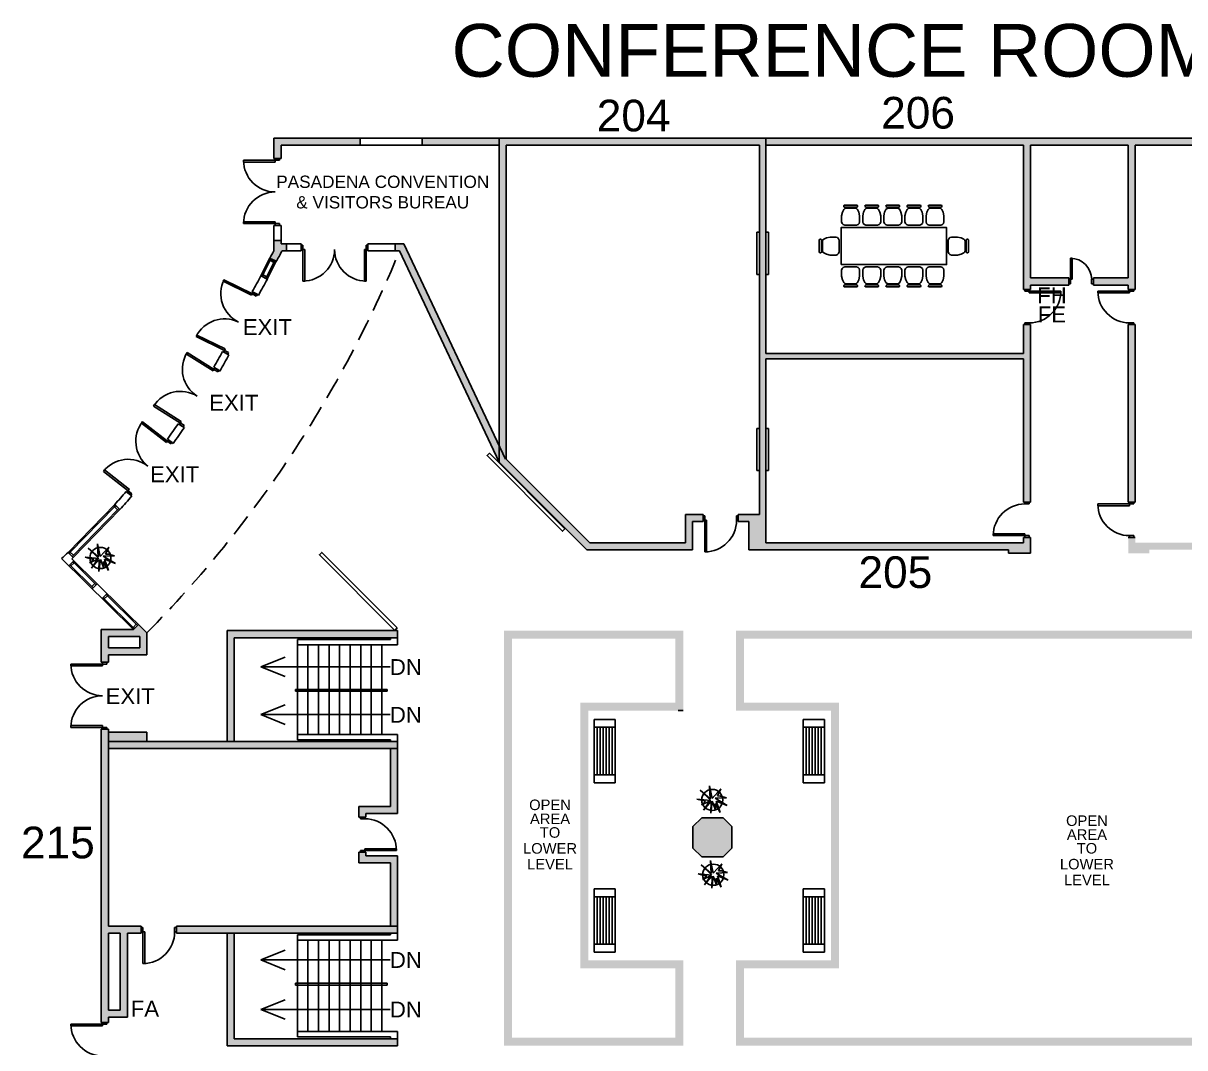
# Model space of a CAD drawing. Header units: inches. Extents: x 3140 to 6112, y 2443 to 6866.
# Drawn here: x 3246 to 4567, y 5701 to 6866 of the extents above; entities that cross this region are included whole.
import ezdxf
from ezdxf.enums import TextEntityAlignment as Align

# ---------------------------------------------------------------- set-up
doc = ezdxf.new("R2010")
doc.units = ezdxf.units.IN
doc.header["$LTSCALE"] = 100
doc.header["$MEASUREMENT"] = 0
doc.linetypes.add('HIDDEN', pattern=[0.375, 0.25, -0.125])
doc.layers.get('0').update_dxf_attribs({"linetype": 'CONTINUOUS'})
for name, color, linetype in [('bldg_ch2', 201, 'CONTINUOUS'), ('bldg_doors', 9, 'CONTINUOUS'), ('bldg_fire', 240, 'CONTINUOUS'), ('bldg_stairs', 9, 'CONTINUOUS'), ('bldg_text', 94, 'CONTINUOUS'), ('bldg_title', 94, 'CONTINUOUS'), ('bldg_wallint', 9, 'CONTINUOUS'), ('bldg_wallintsol', 9, 'CONTINUOUS')]:
    doc.layers.add(name, color=color, linetype=linetype)
doc.styles.add('bldgtx18', font='ARIAL.TTF', dxfattribs={"height": 18})
doc.styles.add('bldgtx36', font='ARIAL.TTF', dxfattribs={"height": 36})
doc.styles.add('showtx60', font='ARIAL.TTF', dxfattribs={"height": 60})

# ---------------------------------------------------------------- blocks, each defined once
blk = doc.blocks.new('lplant')
for p, q in [((-2.7, 15.9), (0.5, 1.4)), ((-1.7, 1.1), (-2.7, 15.9)), ((-16.8, 0.7), (-1.1, -0.9)), ((-6.9, -1.9), (-16.8, 0.7)), ((-13.2, 10.8), (-1.7, 1.1)), ((-1.1, -0.9), (-13.2, 10.8)), ((0.5, 1.4), (10.4, 12.2)), ((16.8, 2), (3.9, 1.6)), ((3.9, 1.6), (17.7, -6.5)), ((10.4, 12.2), (6.6, 4.2)), ((6.6, 4.2), (10, 4.1)), ((10, 4.1), (16.8, 2)), ((-2.3, -1.6), (-11.7, -5.9)), ((-11.7, -5.9), (-6.9, -1.9)), ((-9.3, -11.9), (-2.3, -1.6)), ((-0.6, -1.9), (-9.3, -11.9)), ((-1.1, -15.5), (-0.6, -1.9)), ((0.6, -1.9), (-1.1, -15.5)), ((4.4, -11.7), (0.6, -1.9)), ((4, -4.3), (4.4, -11.7)), ((9.7, -14.5), (4, -4.3)), ((5.2, -1.8), (9.7, -14.5)), ((17.7, -6.5), (5.2, -1.8))]:
    blk.add_line(p, q)
blk.add_circle((0.6, -0.3), 12)
blk = doc.blocks.new('bench')
for p, q in [((0, 0), (0, 23.992188)), ((0, 23.992188), (71.992188, 23.992188)), ((9, 0), (9, 23.992188)), ((62.992188, 20.617188), (9, 20.617188)), ((9, 17.179692), (62.992188, 17.179692)), ((62.992188, 13.742196), (9, 13.742196)), ((62.992188, 23.992188), (62.992188, 0)), ((71.992188, 23.992188), (71.992188, 0)), ((71.992188, 0), (0, 0)), ((9, 10.3125), (62.992188, 10.3125)), ((62.992188, 6.875004), (9, 6.875004)), ((9, 3.437508), (62.992188, 3.437508))]:
    blk.add_line(p, q)
blk = doc.blocks.new('chair1')
for p, q in [((-1.8, 19.7), (-2.4, 17.9)), ((-2.4, 17.9), (-2.4, 11.1)), ((-0.6, 20.9), (-1.8, 19.7)), ((1.2, 21.6), (-0.6, 20.9)), ((14.4, 21.6), (1.2, 21.6)), ((14.4, 21.6), (16.2, 20.9)), ((16.2, 20.9), (17.4, 19.7)), ((17.4, 19.7), (18, 17.9)), ((18, 17.9), (18, 11.1)), ((-2.4, 11.1), (-1.5, 6.9)), ((-1.5, 6.9), (0, 3.9)), ((0, 3.9), (1.2, 2.7)), ((0.2, 0.6), (0, 0)), ((0, 0), (0.2, -0.6)), ((0.6, 1), (0.2, 0.6)), ((1.2, 1.2), (0.6, 1)), ((1.2, 2.7), (2.4, 2.4)), ((14.4, 1.2), (1.2, 1.2)), ((13.2, 2.4), (2.4, 2.4)), ((14.4, 2.7), (13.2, 2.4)), ((15.6, 3.9), (14.4, 2.7)), ((14.4, 1.2), (15.1, 1)), ((15.1, 1), (15.5, 0.4)), ((15.5, 0.4), (15.5, -0.4)), ((17.1, 6.9), (15.6, 3.9)), ((18, 11.1), (17.1, 6.9)), ((0.2, -0.6), (0.6, -1)), ((0.6, -1), (1.2, -1.2)), ((1.2, -1.2), (14.4, -1.2)), ((15.1, -1), (14.4, -1.2)), ((15.5, -0.4), (15.1, -1))]:
    blk.add_line(p, q)

msp = doc.modelspace()

# ---------------------------------------------------------------- hatches: boundary and pattern name
at = {"layer": 'bldg_wallintsol'}
for points in [[(3628.8, 6735), (3530.6, 6735), (3530.6, 6711.8), (3538.8, 6711.8), (3538.8, 6727), (3628.8, 6727)], [(3786.9, 6735), (3699.3, 6735), (3699.3, 6727), (3786.9, 6727)], [(4391.4, 6523), (4383.4, 6523), (4383.4, 6490), (4090.4, 6490), (4090.4, 6727), (4090.4, 6735), (3786.9, 6735), (3786.9, 6366.6), (3886.6, 6267), (4006.9, 6267), (4006.9, 6299), (4018.9, 6299), (4018.9, 6307), (3998.9, 6307), (3998.9, 6275), (3889.9, 6275), (3794.9, 6370), (3794.9, 6727), (4082.9, 6727), (4082.9, 6490), (4082.9, 6307), (4058.9, 6307), (4058.9, 6299), (4070.9, 6299), (4070.9, 6267), (4366.4, 6267), (4366.4, 6263), (4391.4, 6263), (4391.4, 6281), (4383.4, 6281), (4383.4, 6275), (4090.4, 6275), (4090.4, 6484), (4383.4, 6484), (4383.4, 6321), (4391.4, 6321)], [(5112.4, 6735), (4090.4, 6735), (4090.4, 6727), (4383.4, 6727), (4383.4, 6563), (4391.4, 6563), (4391.4, 6568), (4434.8, 6568), (4434.8, 6576), (4391.4, 6576), (4391.4, 6727), (4502.4, 6727), (4502.4, 6576), (4462.8, 6576), (4462.8, 6568), (4502.4, 6568), (4502.4, 6563), (4510.4, 6563), (4510.4, 6727), (4803.4, 6727), (4803.4, 6322), (4811.4, 6322), (4811.4, 6727), (5104.4, 6727), (5112.4, 6727)], [(3545.2, 6615), (3538.8, 6615), (3538.8, 6618.8), (3530.6, 6618.8), (3530.6, 6606.7, -0.002524), (3526, 6598.7), (3527.3, 6597.9), (3533.2, 6595), (3532.9, 6594.4), (3533, 6594.3, 0.003857), (3540, 6606.7), (3545.2, 6606.7)], [(3678.5, 6615), (3668.7, 6615), (3668.7, 6606.7), (3673.6, 6606.7), (3786.9, 6366.6), (3786.9, 6385.4)], [(4510.4, 6523), (4502.4, 6523), (4502.4, 6321), (4510.4, 6321)], [(3671.4, 6175), (3477.4, 6175), (3477.4, 6049), (3485.4, 6049), (3485.4, 6167), (3663.4, 6167), (3671.4, 6167)], [(3386.3, 6059.6), (3342.4, 6059.6), (3342.4, 6049), (3386.3, 6049)], [(4051.6, 5952.2), (4041.6, 5962.1), (4017.3, 5962.1), (4007.3, 5952.1), (4007.3, 5927.8), (4017.3, 5917.8), (4041.6, 5917.8), (4051.6, 5927.8)], [(3671.4, 5919), (3635.4, 5919), (3635.4, 5923), (3627.4, 5923), (3627.4, 5911), (3663.4, 5911), (3663.4, 5839), (3671.4, 5839)], [(3671.4, 5839), (3477.4, 5839), (3419.8, 5839), (3419.8, 5831), (3663.4, 5831), (3671.4, 5831)], [(3671.4, 5711), (3663.4, 5711), (3485.4, 5711), (3485.4, 5831), (3477.4, 5831), (3477.4, 5703), (3671.4, 5703)]]:
    msp.add_hatch(color=256, dxfattribs=at).paths.add_polyline_path(points)
at = {"layer": 'bldg_wallintsol', "linetype": 'Continuous'}
msp.add_hatch(color=256, dxfattribs=at).paths.add_polyline_path([(4526.4, 6267), (5086.4, 6267), (5086.4, 6263), (5112.4, 6263), (5112.4, 6277), (5104.4, 6277), (5104.4, 6275), (4811.4, 6275), (4811.4, 6282), (4803.4, 6282), (4803.4, 6275), (4510.4, 6275), (4510.4, 6281), (4502.4, 6281), (4502.4, 6263), (4526.4, 6263)])
at = {"layer": 'bldg_wallintsol'}
h = msp.add_hatch(color=256, dxfattribs=at)
h.paths.add_polyline_path([(3386.3, 6172.4), (3376.7, 6181.9), (3371.1, 6176.2), (3334.4, 6176.2), (3334.4, 6139), (3342.4, 6139), (3342.4, 6147.4), (3386.3, 6147.4)])
h.paths.add_polyline_path([(3378.3, 6155.4), (3342.4, 6155.4), (3342.4, 6168.2), (3378.3, 6168.2)], flags=16)
at = {"layer": 'bldg_wallintsol', "linetype": 'Continuous'}
h = msp.add_hatch(color=256, dxfattribs=at)
h.paths.add_polyline_path([(3801.4, 6166), (3801.4, 5712), (3987.4, 5712), (3987.4, 5791), (3879.4, 5791), (3879.4, 6093), (3987.4, 6093), (3987.4, 6166)], flags=16)
h.paths.add_polyline_path([(3888.4, 5800), (3888.4, 6084), (3996.4, 6084), (3996.4, 6175), (3792.4, 6175), (3792.4, 5703), (3996.4, 5703), (3996.4, 5800)])
h = msp.add_hatch(color=256, dxfattribs=at)
h.paths.add_polyline_path([(4719.4, 5791), (4719.4, 6093), (4829.4, 6093), (4829.4, 6166), (4065.4, 6166), (4065.4, 6093), (4173.4, 6093), (4173.4, 5791), (4065.4, 5791), (4065.4, 5712), (4829.4, 5712), (4829.4, 5791)], flags=16)
h.paths.add_polyline_path([(4164.4, 6084), (4164.4, 5800), (4056.4, 5800), (4056.4, 5703), (4838.4, 5703), (4838.4, 5800), (4728.4, 5800), (4728.4, 6084), (4838.4, 6084), (4838.4, 6175), (4056.4, 6175), (4056.4, 6084)])
at = {"layer": 'bldg_wallintsol'}
h = msp.add_hatch(color=256, dxfattribs=at)
h.paths.add_polyline_path([(3342.4, 6063), (3334.4, 6063), (3334.4, 5823.7), (3334.4, 5729.5), (3342.4, 5729.5), (3342.4, 5735.5), (3364, 5735.5), (3364, 5831), (3379.8, 5831), (3379.8, 5839), (3342.4, 5839)])
h.paths.add_polyline_path([(3342.4, 5831), (3356, 5831), (3356, 5743.5), (3342.4, 5743.5), (3342.4, 5827)], flags=17)
h = msp.add_hatch(color=256, dxfattribs=at)
h.paths.add_polyline_path([(3671.4, 6049), (3663.4, 6049), (3485.4, 6049), (3342.4, 6049), (3342.4, 6041), (3671.4, 6041)])
h.paths.add_polyline_path([(3671.4, 6041), (3663.4, 6041), (3663.4, 5975), (3627.4, 5975), (3627.4, 5963), (3635.4, 5963), (3635.4, 5967), (3671.4, 5967)])

# ---------------------------------------------------------------- linework, layer by layer
at = {"layer": 'bldg_ch2', "linetype": 'HIDDEN'}
msp.add_arc((2426.4, 7119.6), 1348.5, 315.3824, 337.6376, dxfattribs=at)
at = {"layer": 'bldg_doors'}
for p, q in [((3537.2, 6711.8), (3532.2, 6711.8)), ((3532.2, 6711.8), (3532.2, 6709.8)), ((3537.2, 6709.8), (3537.2, 6711.8)), ((3496.2, 6707.8), (3496.2, 6709.8)), ((3496.2, 6709.8), (3532.2, 6709.8)), ((3532.2, 6707.8), (3496.2, 6707.8)), ((3532.2, 6709.8), (3537.2, 6709.8)), ((3532.2, 6709.8), (3532.2, 6707.8)), ((3532.2, 6639.8), (3496.2, 6639.8)), ((3496.2, 6639.8), (3496.2, 6637.8)), ((3496.2, 6637.8), (3532.2, 6637.8)), ((3532.2, 6637.8), (3532.2, 6639.8)), ((3532.2, 6635.8), (3532.2, 6637.8)), ((3532.2, 6637.8), (3537.2, 6637.8)), ((3537.2, 6635.8), (3532.2, 6635.8)), ((3537.2, 6637.8), (3537.2, 6635.8)), ((3563.7, 6613.4), (3561.7, 6613.4)), ((3561.7, 6613.4), (3561.7, 6608.4)), ((3561.7, 6608.4), (3563.7, 6608.4)), ((3563.7, 6608.4), (3563.7, 6613.4)), ((3563.7, 6608.4), (3565.7, 6608.4)), ((3563.7, 6572.4), (3563.7, 6608.4)), ((3565.7, 6608.4), (3565.7, 6572.4)), ((3635.7, 6608.4), (3633.7, 6608.4)), ((3633.7, 6608.4), (3633.7, 6572.4)), ((3635.7, 6613.4), (3637.7, 6613.4)), ((3635.7, 6608.4), (3635.7, 6613.4)), ((3637.7, 6608.4), (3635.7, 6608.4)), ((3635.7, 6572.4), (3635.7, 6608.4)), ((3637.7, 6613.4), (3637.7, 6608.4)), ((3668.7, 6615), (3668.7, 6606.7)), ((3526.3, 6596.1), (3525.5, 6594.3)), ((3527.2, 6597.9), (3526.3, 6596.1)), ((3527.4, 6597.8), (3526.3, 6596.1)), ((3526.3, 6596.1), (3530.8, 6593.9)), ((3526.3, 6596.1), (3530.6, 6593.5)), ((3531.7, 6595.7), (3527.2, 6597.9)), ((3531.6, 6595.2), (3527.4, 6597.8)), ((3530.6, 6593.5), (3531.6, 6595.2)), ((3530.8, 6593.9), (3531.7, 6595.7)), ((4438.8, 6598.5), (4436.8, 6598.5)), ((4436.8, 6598.5), (4436.8, 6574.5)), ((4438.8, 6574.5), (4438.8, 6598.5)), ((3518.2, 6579.5), (3519.1, 6581.3)), ((3473.1, 6572.2), (3473.9, 6574)), ((3505.4, 6556.3), (3473.1, 6572.2)), ((3473.9, 6574), (3506.3, 6558.1)), ((3517.3, 6577.7), (3518.2, 6579.5)), ((3521.8, 6575.5), (3517.3, 6577.7)), ((3518.2, 6579.5), (3522.7, 6577.3)), ((3522.7, 6577.3), (3521.8, 6575.5)), ((3565.7, 6572.4), (3563.7, 6572.4)), ((3633.7, 6572.4), (3635.7, 6572.4)), ((4434.8, 6569.5), (4434.8, 6574.5)), ((4434.8, 6574.5), (4436.8, 6574.5)), ((4436.8, 6569.5), (4434.8, 6569.5)), ((4436.8, 6574.5), (4436.8, 6569.5)), ((4436.8, 6574.5), (4438.8, 6574.5)), ((4462.8, 6574.5), (4460.8, 6574.5)), ((4460.8, 6574.5), (4460.8, 6569.5)), ((4460.8, 6569.5), (4462.8, 6569.5)), ((4462.8, 6569.5), (4462.8, 6574.5)), ((3506.3, 6558.1), (3505.4, 6556.3)), ((3507.1, 6559.9), (3506.3, 6558.1)), ((3507.3, 6559.8), (3506.3, 6558.1)), ((3506.3, 6558.1), (3510.8, 6555.9)), ((3506.3, 6558.1), (3510.5, 6555.4)), ((3511.6, 6557.7), (3507.1, 6559.9)), ((3511.6, 6557.1), (3507.3, 6559.8)), ((3510.5, 6555.4), (3511.6, 6557.1)), ((3510.8, 6555.9), (3511.6, 6557.7)), ((4384.9, 6561), (4384.9, 6563)), ((4384.9, 6563), (4389.9, 6563)), ((4389.9, 6561), (4384.9, 6561)), ((4389.9, 6563), (4389.9, 6561)), ((4389.9, 6561), (4389.9, 6559)), ((4425.9, 6561), (4389.9, 6561)), ((4389.9, 6559), (4425.9, 6559)), ((4425.9, 6559), (4425.9, 6561)), ((4467.9, 6559), (4467.9, 6561)), ((4467.9, 6561), (4503.9, 6561)), ((4503.9, 6559), (4467.9, 6559)), ((4508.9, 6563), (4503.9, 6563)), ((4503.9, 6563), (4503.9, 6561)), ((4503.9, 6561), (4508.9, 6561)), ((4503.9, 6561), (4503.9, 6559)), ((4508.9, 6561), (4508.9, 6563)), ((4384.9, 6525), (4384.9, 6523)), ((4389.9, 6525), (4384.9, 6525)), ((4384.9, 6523), (4389.9, 6523)), ((4389.9, 6523), (4389.9, 6525)), ((4503.9, 6523), (4503.9, 6525)), ((4503.9, 6525), (4508.9, 6525)), ((4508.9, 6523), (4503.9, 6523)), ((4508.9, 6525), (4508.9, 6523)), ((3443.1, 6511.1), (3442.2, 6509.3)), ((3442.2, 6509.3), (3474.5, 6493.5)), ((3475.4, 6495.3), (3443.1, 6511.1)), ((3431.1, 6489.5), (3432.1, 6491.2)), ((3461.6, 6470.4), (3431.1, 6489.5)), ((3432.1, 6491.2), (3462.6, 6472.1)), ((3473.7, 6491.7), (3474.5, 6493.5)), ((3478.2, 6489.5), (3473.7, 6491.7)), ((3474.5, 6493.5), (3475.4, 6495.3)), ((3474.5, 6493.5), (3479, 6491.3)), ((3479, 6491.3), (3478.2, 6489.5)), ((3462.6, 6472.1), (3461.6, 6470.4)), ((3463.7, 6473.8), (3462.6, 6472.1)), ((3462.6, 6472.1), (3466.8, 6469.4)), ((3467.9, 6471.1), (3463.7, 6473.8)), ((3466.8, 6469.4), (3467.9, 6471.1)), ((3394.9, 6432), (3393.8, 6430.3)), ((3393.8, 6430.3), (3424.3, 6411.1)), ((3425.4, 6412.8), (3394.9, 6432)), ((3380.1, 6411.1), (3381.4, 6412.6)), ((3408.4, 6388.8), (3380.1, 6411.1)), ((3381.4, 6412.6), (3409.6, 6390.4)), ((3423.2, 6409.4), (3424.3, 6411.1)), ((3427.5, 6406.8), (3423.2, 6409.4)), ((3424.3, 6411.1), (3425.4, 6412.8)), ((3424.3, 6411.1), (3428.5, 6408.5)), ((3428.5, 6408.5), (3427.5, 6406.8)), ((3409.6, 6390.4), (3408.4, 6388.8)), ((3410.9, 6391.9), (3409.6, 6390.4)), ((3409.6, 6390.4), (3413.6, 6387.3)), ((3414.8, 6388.8), (3410.9, 6391.9)), ((3413.6, 6387.3), (3414.8, 6388.8)), ((3338, 6357.7), (3336.8, 6356.1)), ((3336.8, 6356.1), (3365.1, 6333.8)), ((3366.3, 6335.4), (3338, 6357.7)), ((3363.8, 6332.2), (3365.1, 6333.8)), ((3367.8, 6329.1), (3363.8, 6332.2)), ((3365.1, 6333.8), (3366.3, 6335.4)), ((3365.1, 6333.8), (3369, 6330.7)), ((3369, 6330.7), (3367.8, 6329.1)), ((3349.3, 6315.9), (3347.9, 6314.4)), ((3350.7, 6317.3), (3349.3, 6315.9)), ((3349.3, 6315.9), (3352.9, 6312.4)), ((3354.3, 6313.8), (3350.7, 6317.3)), ((4389.9, 6321), (4384.9, 6321)), ((4384.9, 6321), (4384.9, 6319)), ((4384.9, 6319), (4389.9, 6319)), ((4389.9, 6319), (4389.9, 6321)), ((4467.9, 6317), (4467.9, 6319)), ((4467.9, 6319), (4503.9, 6319)), ((4503.9, 6317), (4467.9, 6317)), ((4508.9, 6321), (4503.9, 6321)), ((4503.9, 6321), (4503.9, 6319)), ((4503.9, 6319), (4508.9, 6319)), ((4503.9, 6319), (4503.9, 6317)), ((4508.9, 6319), (4508.9, 6321)), ((3352.9, 6312.4), (3354.3, 6313.8)), ((4020.9, 6305.5), (4018.9, 6305.5)), ((4018.9, 6305.5), (4018.9, 6300.5)), ((4020.9, 6300.5), (4020.9, 6305.5)), ((4056.9, 6305.5), (4058.9, 6305.5)), ((4056.9, 6300.5), (4056.9, 6305.5)), ((4058.9, 6305.5), (4058.9, 6300.5)), ((4018.9, 6300.5), (4020.9, 6300.5)), ((4020.9, 6300.5), (4022.9, 6300.5)), ((4020.9, 6264.5), (4020.9, 6300.5)), ((4022.9, 6300.5), (4022.9, 6264.5)), ((4058.9, 6300.5), (4056.9, 6300.5)), ((4384.9, 6285), (4348.9, 6285)), ((4348.9, 6285), (4348.9, 6283)), ((4348.9, 6283), (4384.9, 6283)), ((4384.9, 6283), (4384.9, 6285)), ((4384.9, 6281), (4384.9, 6283)), ((4384.9, 6283), (4389.9, 6283)), ((4389.9, 6281), (4384.9, 6281)), ((4389.9, 6283), (4389.9, 6281)), ((4503.9, 6281), (4503.9, 6283)), ((4503.9, 6283), (4508.9, 6283)), ((4508.9, 6281), (4503.9, 6281)), ((4508.9, 6283), (4508.9, 6281)), ((3297.7, 6262.8), (3299.1, 6264.3)), ((3301.3, 6259.3), (3297.7, 6262.8)), ((3299.1, 6264.3), (3300.5, 6265.7)), ((3299.1, 6264.3), (3302.7, 6260.8)), ((4022.9, 6264.5), (4020.9, 6264.5)), ((3302.7, 6260.8), (3301.3, 6259.3)), ((3299.8, 6135), (3299.8, 6137)), ((3299.8, 6137), (3335.8, 6137)), ((3335.8, 6135), (3299.8, 6135)), ((3340.8, 6139), (3335.8, 6139)), ((3335.8, 6139), (3335.8, 6137)), ((3335.8, 6137), (3340.8, 6137)), ((3335.8, 6137), (3335.8, 6135)), ((3340.8, 6137), (3340.8, 6139)), ((3335.8, 6067), (3299.8, 6067)), ((3299.8, 6067), (3299.8, 6065)), ((3299.8, 6065), (3335.8, 6065)), ((3335.8, 6065), (3335.8, 6067)), ((3335.8, 6063), (3335.8, 6065)), ((3335.8, 6065), (3340.8, 6065)), ((3340.8, 6065), (3340.8, 6063)), ((3340.8, 6063), (3335.8, 6063)), ((3629.1, 5961), (3629.1, 5963)), ((3629.1, 5963), (3634.1, 5963)), ((3634.1, 5961), (3629.1, 5961)), ((3634.1, 5963), (3634.1, 5961)), ((3629.1, 5925), (3629.1, 5923)), ((3634.1, 5925), (3629.1, 5925)), ((3629.1, 5923), (3634.1, 5923)), ((3634.1, 5925), (3634.1, 5927)), ((3634.1, 5927), (3670.1, 5927)), ((3634.1, 5923), (3634.1, 5925)), ((3670.1, 5925), (3634.1, 5925)), ((3670.1, 5927), (3670.1, 5925)), ((3381.8, 5837.5), (3379.8, 5837.5)), ((3379.8, 5837.5), (3379.8, 5832.5)), ((3379.8, 5832.5), (3381.8, 5832.5)), ((3381.8, 5832.5), (3381.8, 5837.5)), ((3381.8, 5832.5), (3383.8, 5832.5)), ((3381.8, 5796.5), (3381.8, 5832.5)), ((3383.8, 5832.5), (3383.8, 5796.5)), ((3417.8, 5837.5), (3419.8, 5837.5)), ((3417.8, 5832.5), (3417.8, 5837.5)), ((3419.8, 5832.5), (3417.8, 5832.5)), ((3419.8, 5837.5), (3419.8, 5832.5)), ((3383.8, 5796.5), (3381.8, 5796.5)), ((3299.8, 5725.5), (3299.8, 5727.5)), ((3299.8, 5727.5), (3335.8, 5727.5)), ((3335.8, 5725.5), (3299.8, 5725.5)), ((3340.8, 5729.5), (3335.8, 5729.5)), ((3335.8, 5729.5), (3335.8, 5727.5)), ((3335.8, 5727.5), (3340.8, 5727.5)), ((3335.8, 5727.5), (3335.8, 5725.5)), ((3340.8, 5727.5), (3340.8, 5729.5))]:
    msp.add_line(p, q, dxfattribs=at)
for centre, radius, start, end in [((3532.2, 6709.8), 36, 180, 270), ((3563.7, 6608.4), 36, 270, 0), ((4436.4, 6574), 24.5, 1.0469, 88.9531), ((3506.3, 6558.1), 36, 153.8641, 243.8641), ((4389.9, 6561), 36, 270, 0), ((4503.9, 6561), 36, 180, 270), ((3462.6, 6472.1), 36, 147.8395, 237.8395), ((3409.6, 6390.4), 36, 141.7582, 231.7582), ((4384.9, 6283), 36, 90, 180), ((4503.9, 6319), 36, 180, 270), ((4020.9, 6300.5), 36, 270, 0), ((3335.8, 6137), 36, 180, 270), ((3634.1, 5925), 36, 0, 90), ((3381.8, 5832.5), 36, 270, 0), ((3335.8, 5727.5), 36, 180, 270)]:
    msp.add_arc(centre, radius, start, end, dxfattribs=at)
at = {"layer": 'bldg_doors', "extrusion": (0, 0, -1)}
for centre, start, end in [((-3532.2, 6637.8), 0, 90), ((-3635.7, 6608.4), 270, 0), ((-3474.5, 6493.5), 26.1359, 116.1359), ((-3424.3, 6411.1), 32.1605, 122.1605), ((-3365.1, 6333.8), 38.2418, 128.2418), ((-3335.8, 6065), 0, 90)]:
    msp.add_arc(centre, 36, start, end, dxfattribs=at)
at = {"layer": 'bldg_stairs'}
for p, q in [((4079.9, 6580), (4079.9, 6628)), ((4079.9, 6628), (4082.9, 6628)), ((4093.4, 6628), (4090.4, 6628)), ((4093.4, 6580), (4093.4, 6628)), ((4082.9, 6580), (4079.9, 6580)), ((4090.4, 6580), (4093.4, 6580)), ((4079.9, 6357), (4079.9, 6405)), ((4079.9, 6405), (4082.9, 6405)), ((4093.4, 6405), (4090.4, 6405)), ((4093.4, 6357), (4093.4, 6405)), ((4082.9, 6357), (4079.9, 6357)), ((4090.4, 6357), (4093.4, 6357)), ((3557.4, 6159), (3557.4, 6106)), ((3569.4, 6159), (3569.4, 6106)), ((3581.4, 6159), (3581.4, 6106)), ((3593.4, 6159), (3593.4, 6106)), ((3605.4, 6159), (3605.4, 6106)), ((3617.4, 6159), (3617.4, 6106)), ((3629.4, 6159), (3629.4, 6106)), ((3641.4, 6159), (3641.4, 6106)), ((3653.4, 6159), (3653.4, 6106)), ((3516, 6133.8), (3543.7, 6144.8)), ((3554.8, 6133.8), (3516, 6133.8)), ((3516, 6133.8), (3543.7, 6122.7)), ((3554.8, 6133.8), (3662.8, 6133.8)), ((3557.4, 6106), (3557.4, 6057)), ((3569.4, 6106), (3569.4, 6057)), ((3581.4, 6106), (3581.4, 6057)), ((3593.4, 6106), (3593.4, 6057)), ((3605.4, 6106), (3605.4, 6057)), ((3617.4, 6106), (3617.4, 6057)), ((3629.4, 6106), (3629.4, 6057)), ((3641.4, 6106), (3641.4, 6057)), ((3653.4, 6106), (3653.4, 6057)), ((3516, 6079.5), (3543.7, 6090.5)), ((3554.8, 6079.5), (3516, 6079.5)), ((3516, 6079.5), (3543.7, 6068.4)), ((3554.8, 6079.5), (3662.8, 6079.5)), ((3557.4, 5774), (3557.4, 5823)), ((3569.4, 5774), (3569.4, 5823)), ((3581.4, 5774), (3581.4, 5823)), ((3593.4, 5774), (3593.4, 5823)), ((3605.4, 5774), (3605.4, 5823)), ((3617.4, 5774), (3617.4, 5823)), ((3629.4, 5774), (3629.4, 5823)), ((3641.4, 5774), (3641.4, 5823)), ((3653.4, 5774), (3653.4, 5823)), ((3516, 5800.5), (3543.7, 5811.5)), ((3554.8, 5800.5), (3516, 5800.5)), ((3516, 5800.5), (3543.7, 5789.4)), ((3554.8, 5800.5), (3662.8, 5800.5)), ((3557.4, 5719), (3557.4, 5774)), ((3569.4, 5719), (3569.4, 5774)), ((3581.4, 5719), (3581.4, 5774)), ((3593.4, 5719), (3593.4, 5774)), ((3605.4, 5719), (3605.4, 5774)), ((3617.4, 5719), (3617.4, 5774)), ((3629.4, 5719), (3629.4, 5774)), ((3641.4, 5719), (3641.4, 5774)), ((3653.4, 5719), (3653.4, 5774)), ((3516, 5744.2), (3543.7, 5755.3)), ((3554.8, 5744.2), (3516, 5744.2)), ((3516, 5744.2), (3543.7, 5733.1)), ((3554.8, 5744.2), (3662.8, 5744.2))]:
    msp.add_line(p, q, dxfattribs=at)
at = {"layer": 'bldg_text'}
msp.add_lwpolyline([(4175.8, 6591.3), (4295.8, 6591.3), (4295.8, 6633.3), (4175.8, 6633.3)], close=True, dxfattribs=at)
at = {"layer": 'bldg_wallint'}
for p, q in [((3530.6, 6711.8), (3530.6, 6735)), ((3538.8, 6711.8), (3538.8, 6727)), ((3628.8, 6727), (3628.8, 6735)), ((3699.3, 6727), (3699.3, 6735)), ((3538.8, 6711.8), (3530.6, 6711.8)), ((3530.6, 6635.8), (3538.8, 6635.8)), ((3530.6, 6635.8), (3530.6, 6606.7)), ((3538.8, 6635.8), (3538.8, 6615)), ((3530.6, 6618.8), (3538.8, 6618.8)), ((3561.7, 6606.7), (3540, 6606.7)), ((3545.2, 6615), (3545.2, 6606.7)), ((3561.7, 6615), (3561.7, 6606.7)), ((3637.7, 6606.7), (3637.7, 6615)), ((3786.9, 6366.6), (3673.6, 6606.7)), ((3794.2, 6370.1), (3678.5, 6615)), ((3525.9, 6598.7), (3515.9, 6578.4)), ((3527.2, 6597.9), (3518.2, 6579.5)), ((3522.7, 6577.3), (3531.7, 6595.7)), ((3523.2, 6574.8), (3533.2, 6595)), ((3533.2, 6595), (3525.8, 6598.6)), ((3533, 6594.3), (3526, 6598.7)), ((3515.9, 6578.4), (3523.2, 6574.8)), ((4434.8, 6576), (4434.8, 6568)), ((4462.8, 6576), (4462.8, 6568)), ((3513.1, 6557), (3505.7, 6560.6)), ((3512.9, 6556.3), (3506, 6560.7)), ((4391.4, 6563), (4383.4, 6563)), ((4502.4, 6563), (4510.4, 6563)), ((4391.4, 6523), (4383.4, 6523)), ((4502.4, 6523), (4510.4, 6523)), ((3472.2, 6492.4), (3479.6, 6488.8)), ((3469.3, 6470.2), (3462.3, 6474.6)), ((3421.9, 6410.3), (3428.8, 6405.9)), ((3416.1, 6387.8), (3409.6, 6392.9)), ((3794.9, 6370), (3889.9, 6275)), ((3786.9, 6366.6), (3886.6, 6267)), ((3362.6, 6333.2), (3369, 6328.2)), ((3296.6, 6263.9), (3349.6, 6318.4)), ((3349.3, 6315.9), (3299.1, 6264.3)), ((3355.5, 6312.7), (3349.6, 6318.4)), ((4383.4, 6321), (4391.4, 6321)), ((4502.4, 6321), (4510.4, 6321)), ((3355.5, 6312.7), (3302.5, 6258.2)), ((3302.7, 6260.8), (3352.9, 6312.4)), ((4018.9, 6307), (3998.9, 6307)), ((3998.9, 6275), (3998.9, 6307)), ((4018.9, 6299), (4018.9, 6307)), ((4058.9, 6299), (4058.9, 6307)), ((4058.9, 6307), (4082.9, 6307)), ((4006.9, 6267), (4006.9, 6299)), ((4006.9, 6299), (4018.9, 6299)), ((4058.9, 6299), (4070.9, 6299)), ((4070.9, 6299), (4070.9, 6267)), ((4383.4, 6281), (4391.4, 6281)), ((4502.4, 6281), (4510.4, 6281)), ((3296.6, 6263.9), (3302.5, 6258.2)), ((4006.9, 6267), (3886.6, 6267)), ((3998.9, 6275), (3889.9, 6275)), ((3289.2, 6257), (3371.1, 6176.2)), ((3303.1, 6254.5), (3297.5, 6248.8)), ((3297.5, 6248.8), (3298.9, 6250.2)), ((3298.5, 6249.9), (3299.9, 6248.5)), ((3299.9, 6248.5), (3303.5, 6252)), ((3300.9, 6256.7), (3386.3, 6172.4)), ((3303.5, 6252), (3302, 6253.4)), ((3303.5, 6252), (3327.2, 6228.6)), ((3323.7, 6225), (3299.9, 6248.5)), ((3323.7, 6225), (3327.2, 6228.6)), ((3325.1, 6223.6), (3323.7, 6225)), ((3329.7, 6228.2), (3324.1, 6222.6)), ((3327.2, 6228.6), (3328.6, 6227.2)), ((3340.9, 6217.2), (3335.3, 6211.5)), ((3336.4, 6212.6), (3337.8, 6211.1)), ((3337.8, 6211.1), (3341.3, 6214.7)), ((3337.8, 6211.1), (3370.7, 6178.7)), ((3341.3, 6214.7), (3339.9, 6216.1)), ((3374.2, 6182.2), (3341.3, 6214.7)), ((3371.1, 6176.2), (3334.4, 6176.2)), ((3370.7, 6178.7), (3374.2, 6182.2)), ((3372.1, 6177.3), (3370.7, 6178.7)), ((3376.7, 6181.9), (3371.1, 6176.2)), ((3374.2, 6182.2), (3375.6, 6180.8)), ((3386.3, 6147.4), (3386.3, 6172.4)), ((3378.3, 6168.2), (3342.4, 6168.2)), ((3378.3, 6155.4), (3378.3, 6168.2)), ((3557.4, 6165), (3557.4, 6159)), ((3342.4, 6155.4), (3378.3, 6155.4)), ((3342.4, 6147.4), (3386.3, 6147.4)), ((3342.4, 6139), (3334.4, 6139)), ((3555.4, 6108), (3555.4, 6106)), ((3659.4, 6108), (3659.4, 6106)), ((3996.4, 6084), (3990.4, 6084)), ((3334.4, 6063), (3342.4, 6063)), ((3342.4, 6059.6), (3386.3, 6059.6)), ((3557.4, 6057), (3557.4, 6051)), ((3485.4, 6049), (3342.4, 6049)), ((3342.4, 6041), (3671.4, 6041)), ((3663.4, 6049), (3485.4, 6049)), ((3663.4, 6051), (3557.4, 6051)), ((3663.4, 6051), (3663.4, 6049)), ((3663.4, 6049), (3671.4, 6049)), ((3663.4, 6041), (3663.4, 5975)), ((3671.4, 6041), (3671.4, 5967)), ((3627.4, 5975), (3663.4, 5975)), ((3627.4, 5963), (3627.4, 5975)), ((3627.4, 5963), (3635.4, 5963)), ((3635.4, 5963), (3635.4, 5967)), ((3635.4, 5967), (3671.4, 5967)), ((4017.3, 5962.1), (4007.3, 5952.1)), ((4041.6, 5962.1), (4017.3, 5962.1)), ((4051.6, 5952.2), (4041.6, 5962.1)), ((4007.3, 5952.1), (4007.3, 5927.8)), ((4051.6, 5927.8), (4051.6, 5952.2)), ((3627.4, 5923), (3635.4, 5923)), ((3627.4, 5923), (3627.4, 5911)), ((3635.4, 5923), (3635.4, 5919)), ((4007.3, 5927.8), (4017.3, 5917.8)), ((4041.6, 5917.8), (4051.6, 5927.8)), ((3627.4, 5911), (3663.4, 5911)), ((3635.4, 5919), (3671.4, 5919)), ((3663.4, 5911), (3663.4, 5839)), ((3671.4, 5919), (3671.4, 5839)), ((4017.3, 5917.8), (4041.6, 5917.8)), ((3379.8, 5839), (3342.4, 5839)), ((3356, 5831), (3342.4, 5831)), ((3356, 5743.5), (3356, 5831)), ((3364, 5735.5), (3364, 5831)), ((3379.8, 5831), (3364, 5831)), ((3379.8, 5831), (3379.8, 5839)), ((3671.4, 5839), (3419.8, 5839)), ((3419.8, 5831), (3419.8, 5839)), ((3419.8, 5831), (3477.4, 5831)), ((3663.4, 5831), (3419.8, 5831)), ((3663.4, 5829), (3557.4, 5829)), ((3557.4, 5823), (3557.4, 5829)), ((3663.4, 5829), (3663.4, 5831)), ((3663.4, 5831), (3671.4, 5831)), ((3555.4, 5772), (3555.4, 5774)), ((3659.4, 5772), (3659.4, 5774)), ((3342.4, 5743.5), (3356, 5743.5)), ((3342.4, 5729.5), (3342.4, 5735.5)), ((3342.4, 5735.5), (3364, 5735.5)), ((3342.4, 5729.5), (3334.4, 5729.5)), ((3557.4, 5713), (3557.4, 5719))]:
    msp.add_line(p, q, dxfattribs=at)
at = {"layer": 'bldg_wallint', "linetype": 'Continuous'}
for p, q in [((5558.4, 6735), (3786.9, 6735)), ((3786.9, 6366.6), (3786.9, 6735)), ((4082.9, 6727), (3794.9, 6727)), ((3794.9, 6370), (3794.9, 6727)), ((4082.9, 6490), (4082.9, 6727)), ((4090.4, 6727), (4090.4, 6490)), ((4383.4, 6727), (4090.4, 6727)), ((4383.4, 6727), (4383.4, 6563)), ((4391.4, 6576), (4391.4, 6727)), ((4391.4, 6727), (4502.4, 6727)), ((4502.4, 6576), (4502.4, 6727)), ((4510.4, 6727), (4510.4, 6563)), ((4803.4, 6727), (4510.4, 6727)), ((4434.8, 6576), (4391.4, 6576)), ((4391.4, 6563), (4391.4, 6568)), ((4434.8, 6568), (4391.4, 6568)), ((4434.8, 6568), (4434.8, 6576)), ((4434.8, 6568), (4434.8, 6576)), ((4434.8, 6568), (4434.8, 6576)), ((4462.8, 6576), (4502.4, 6576)), ((4462.8, 6568), (4462.8, 6576)), ((4462.8, 6576), (4462.8, 6568)), ((4462.8, 6576), (4462.8, 6568)), ((4462.8, 6568), (4502.4, 6568)), ((4502.4, 6563), (4502.4, 6568)), ((4383.4, 6563), (4391.4, 6563)), ((4383.4, 6563), (4391.4, 6563)), ((4510.4, 6563), (4502.4, 6563)), ((4391.4, 6523), (4383.4, 6523)), ((4383.4, 6523), (4383.4, 6490)), ((4391.4, 6523), (4383.4, 6523)), ((4391.4, 6321), (4391.4, 6523)), ((4502.4, 6523), (4510.4, 6523)), ((4502.4, 6321), (4502.4, 6523)), ((4510.4, 6523), (4510.4, 6321)), ((4082.9, 6307), (4082.9, 6490)), ((4383.4, 6490), (4090.4, 6490)), ((4090.4, 6484), (4090.4, 6275)), ((4383.4, 6484), (4090.4, 6484)), ((4383.4, 6484), (4383.4, 6321)), ((4383.4, 6321), (4391.4, 6321)), ((4510.4, 6321), (4502.4, 6321)), ((4383.4, 6281), (4391.4, 6281)), ((4383.4, 6275), (4383.4, 6281)), ((4391.4, 6263), (4391.4, 6281)), ((4366.4, 6267), (4070.9, 6267)), ((4383.4, 6275), (4090.4, 6275)), ((4366.4, 6263), (4366.4, 6267)), ((4366.4, 6263), (4391.4, 6263)), ((3334.4, 6139), (3334.4, 6176.2)), ((3477.4, 6175), (3477.4, 6049)), ((3477.4, 6175), (3671.4, 6175)), ((3671.4, 6175), (3671.4, 6159)), ((3342.4, 6155.4), (3342.4, 6168.2)), ((3485.4, 6167), (3485.4, 6049)), ((3485.4, 6167), (3663.4, 6167)), ((3557.4, 6165), (3663.4, 6165)), ((3557.4, 6159), (3671.4, 6159)), ((3663.4, 6167), (3663.4, 6165)), ((3342.4, 6139), (3342.4, 6147.4)), ((3555.4, 6108), (3659.4, 6108)), ((3555.4, 6106), (3659.4, 6106)), ((3334.4, 5823.7), (3334.4, 6063)), ((3342.4, 5839), (3342.4, 6063)), ((3386.3, 6049), (3386.3, 6059.6)), ((3557.4, 6057), (3671.4, 6057)), ((3671.4, 6057), (3671.4, 6041)), ((3477.4, 6041), (3671.4, 6041)), ((3334.4, 5729.5), (3334.4, 5827)), ((3342.4, 5823.7), (3342.4, 5831)), ((3342.4, 5743.5), (3342.4, 5827)), ((3477.4, 5839), (3671.4, 5839)), ((3477.4, 5703), (3477.4, 5831)), ((3485.4, 5711), (3485.4, 5831)), ((3671.4, 5823), (3671.4, 5839)), ((3557.4, 5823), (3671.4, 5823)), ((3555.4, 5774), (3659.4, 5774)), ((3555.4, 5772), (3659.4, 5772)), ((3342.4, 5729.5), (3342.4, 5735.5)), ((3485.4, 5711), (3663.4, 5711)), ((3557.4, 5719), (3671.4, 5719)), ((3557.4, 5713), (3663.4, 5713)), ((3663.4, 5711), (3663.4, 5713)), ((3671.4, 5703), (3671.4, 5719)), ((3477.4, 5703), (3671.4, 5703))]:
    msp.add_line(p, q, dxfattribs=at)
at = {"layer": 'bldg_wallint', "extrusion": (0, 0, -1)}
for centre, start, end in [((-2730.7, 7053.9), 209.2053, 209.7839), ((-2710.7, 7015.8), 208.5125, 209.7839), ((-2667, 6929.8), 208.5125, 209.7839), ((-2667, 6929.8), 214.5372, 215.8651), ((-2667, 6929.8), 220.6185, 221.8516), ((-2667, 6929.8), 226.605, 227.2395)]:
    msp.add_arc(centre, 916.4, start, end, dxfattribs=at)
at = {"layer": 'bldg_wallint'}
for centre, start, end in [((2730.7, 7053.9), 330.195, 331.0789), ((2710.7, 7015.8), 330.195, 331.5086), ((2667, 6929.8), 330.195, 331.5086), ((2667, 6929.8), 324.1137, 325.4839), ((2667, 6929.8), 318.1272, 319.4026), ((2667, 6929.8), 313.28, 313.4162)]:
    msp.add_arc(centre, 924.6, start, end, dxfattribs=at)
at = {"layer": 'bldg_wallintsol'}
for p, q in [((3786.9, 6735), (3530.6, 6735)), ((3786.9, 6727), (3538.8, 6727)), ((4090.4, 6727), (4090.4, 6735)), ((3538.8, 6615), (3561.7, 6615)), ((3637.7, 6615), (3678.5, 6615)), ((3637.7, 6606.7), (3673.6, 6606.7)), ((3663.4, 6167), (3671.4, 6167)), ((3663.4, 5711), (3671.4, 5711))]:
    msp.add_line(p, q, dxfattribs=at)
for points in [[(3861.8, 6290.7), (3859.1, 6288), (3773.1, 6374), (3775.8, 6376.7)], [(3671.1, 6178), (3668.4, 6175.3), (3582.4, 6261.3), (3585.1, 6264)]]:
    msp.add_lwpolyline(points, close=True, dxfattribs=at)

# ---------------------------------------------------------------- block references
at = {"layer": 'bldg_text', "xscale": -1}
for p, rotation in [((4178.9, 6657.7), 180), ((4202.9, 6657.7), 180), ((4226.9, 6657.7), 180), ((4250.9, 6657.7), 180), ((4274.9, 6657.7), 180), ((4152.2, 6604.5), 270)]:
    msp.add_blockref('chair1', p, dxfattribs=dict(at, rotation=rotation))
at = {"layer": 'bldg_text', "rotation": 90}
msp.add_blockref('chair1', (4319.4, 6604.5), dxfattribs=at)
at = {"layer": 'bldg_text'}
for p in [(4178.9, 6567), (4202.9, 6567), (4226.9, 6567), (4250.9, 6567), (4274.9, 6567)]:
    msp.add_blockref('chair1', p, dxfattribs=at)
at = {"layer": 'bldg_wallint'}
for p in [(3332.7, 6257.9), (4028.7, 5982.8), (4029.9, 5897.8)]:
    msp.add_blockref('lplant', p, dxfattribs=at)
at = {"layer": 'bldg_wallint', "rotation": 90}
for p in [(3919, 6002.1), (4156.8, 6002.1), (3919, 5809.5), (4156.8, 5809.5)]:
    msp.add_blockref('bench', p, dxfattribs=at)

# ---------------------------------------------------------------- texts
at = {"layer": 'bldg_fire', "style": 'bldgtx18'}
for s, p in [('FH', (4415.7, 6556.2)), ('FE', (4415.7, 6534.6)), ('FA', (3384, 5745.2))]:
    msp.add_text(s, height=18, dxfattribs=at).set_placement(p, align=Align.MIDDLE_CENTER)
at = {"layer": 'bldg_text'}
for s, height, style, p in [('204', 36, 'bldgtx36', (3939.9, 6760.7)), ('206', 36, 'bldgtx36', (4263.4, 6763.9)), ('EXIT', 18, 'bldgtx18', (3523.3, 6520.2)), ('EXIT', 18, 'bldgtx18', (3485.1, 6434.2)), ('EXIT', 18, 'bldgtx18', (3417.8, 6352.8)), ('205', 36, 'bldgtx36', (4237.6, 6241.5)), ('DN', 18, 'bldgtx18', (3680.8, 6133.6)), ('EXIT', 18, 'bldgtx18', (3367.3, 6100.5)), ('DN', 18, 'bldgtx18', (3680.8, 6079.3)), ('OPEN', 12, 'bldgtx18', (3844.8, 5976.9)), ('AREA', 12, 'bldgtx18', (3844.8, 5961)), ('OPEN', 12, 'bldgtx18', (4455.5, 5958.9)), ('215', 36, 'bldgtx36', (3285, 5934.1)), ('TO', 12, 'bldgtx18', (3844.8, 5945.5)), ('AREA', 12, 'bldgtx18', (4455.5, 5943.1)), ('LOWER', 12, 'bldgtx18', (3844.8, 5927.4)), ('TO', 12, 'bldgtx18', (4455.5, 5927.5)), ('LEVEL', 12, 'bldgtx18', (3844.8, 5909.4)), ('LOWER', 12, 'bldgtx18', (4455.5, 5909.5)), ('LEVEL', 12, 'bldgtx18', (4455.5, 5891.5)), ('DN', 18, 'bldgtx18', (3680.8, 5800.5)), ('DN', 18, 'bldgtx18', (3680.8, 5744.2))]:
    msp.add_text(s, height=height, dxfattribs=dict(at, style=style)).set_placement(p, align=Align.MIDDLE_CENTER)
at = {"layer": 'bldg_text', "insert": (3654.5, 6692.4), "char_height": 14, "width": 571.482, "attachment_point": 2, "style": 'bldgtx18'}
msp.add_mtext('{\\fArial Baltic|b0|i0|c186|p34;PASADENA CONVENTION\\P& VISITORS BUREAU}', dxfattribs=at)
at = {"layer": 'bldg_title', "style": 'showtx60'}
msp.add_text('CONFERENCE ROOMS - UPPER LEVEL', height=60, dxfattribs=at).set_placement((4519.8, 6804.8), align=Align.CENTER)

doc.saveas('drawing.dxf')
